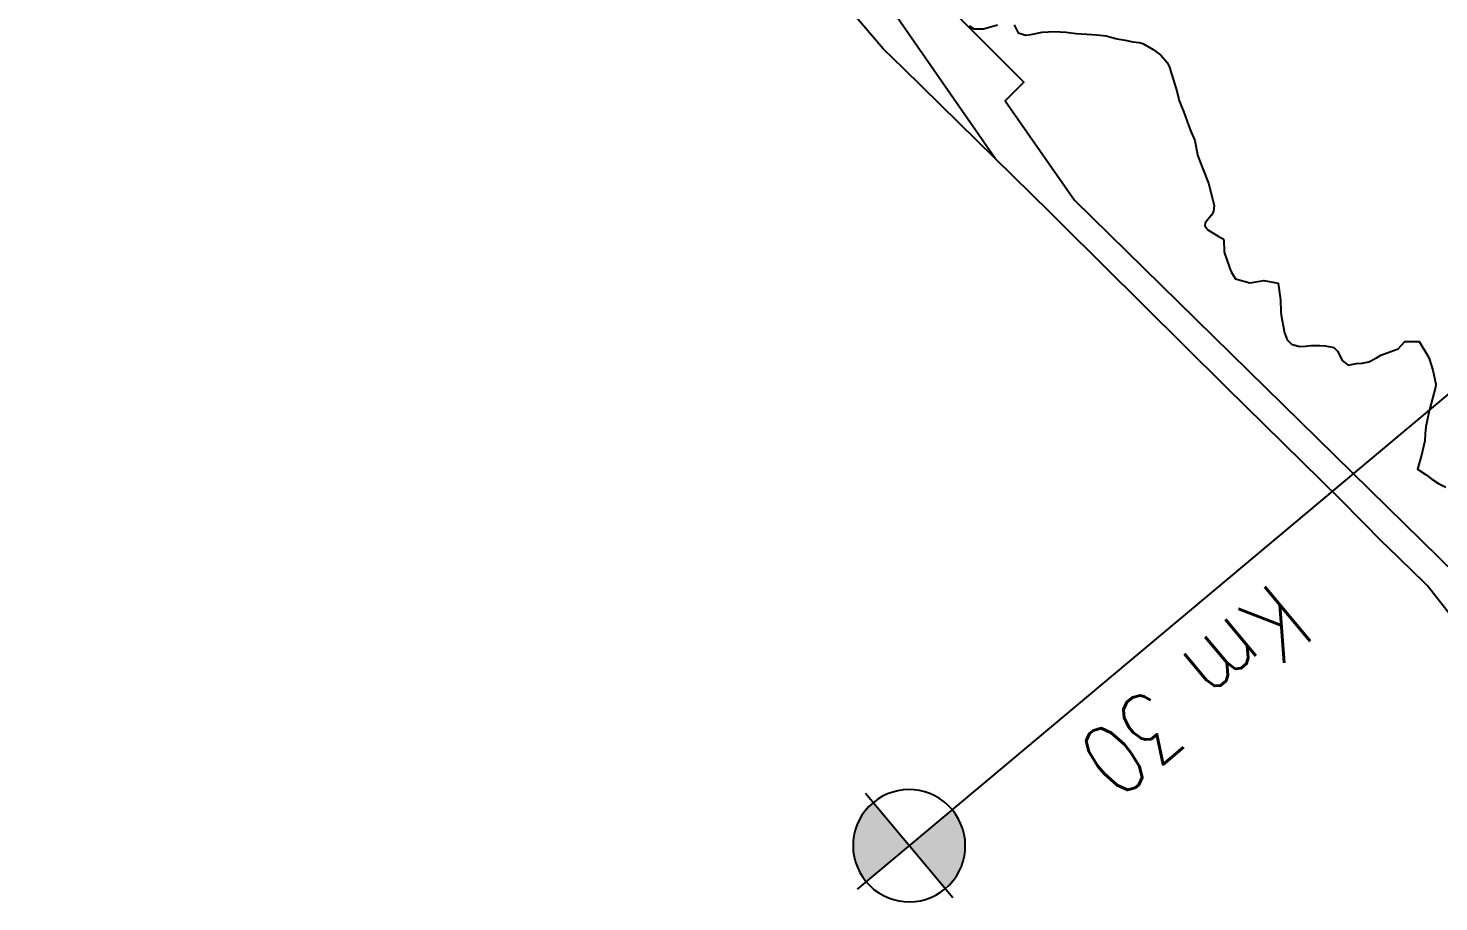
# Model space of a CAD drawing. Header units: metres. Extents: x 292545 to 299085, y 7450245 to 7463078.
# Drawn here: x 295797.8 to 295996.8, y 7457936.7 to 7458060 of the extents above; entities that cross this region are included whole.
import ezdxf

# ---------------------------------------------------------------- set-up
doc = ezdxf.new("R2010")
doc.units = ezdxf.units.M
doc.linetypes.add('CONTINUO', pattern=[0])
for name, color, linetype in [('Area', 45, 'Continuous'), ('Curvas de Nivel 1m', 11, 'Continuous'), ('Edificações', 30, 'Continuous'), ('PLACA_KM', 45, 'Continuous'), ('Vias Primárias', 230, 'Continuous')]:
    doc.layers.add(name, color=color, linetype=linetype)
doc.styles.add('ROMANS', font='romans', dxfattribs={"height": 0.2})

msp = doc.modelspace()

# ---------------------------------------------------------------- hatches: boundary and pattern name
at = {"layer": 'PLACA_KM'}
for points in [[(295916.97, 7457950.71), (295916.39, 7457950.18), (295915.87, 7457949.58), (295915.41, 7457948.94), (295915.01, 7457948.25), (295914.68, 7457947.53), (295914.43, 7457946.78), (295914.26, 7457946.01), (295914.16, 7457945.22), (295914.14, 7457944.43), (295914.2, 7457943.64), (295914.34, 7457942.86), (295914.56, 7457942.1), (295914.85, 7457941.37), (295915.21, 7457940.66), (295915.64, 7457940), (295915.99, 7457939.56), (295922.06, 7457944.64)], [(295927.15, 7457938.57), (295927.73, 7457939.11), (295928.25, 7457939.71), (295928.71, 7457940.35), (295929.11, 7457941.03), (295929.43, 7457941.76), (295929.68, 7457942.51), (295929.86, 7457943.28), (295929.96, 7457944.06), (295929.98, 7457944.86), (295929.92, 7457945.64), (295929.78, 7457946.42), (295929.56, 7457947.19), (295929.27, 7457947.92), (295928.91, 7457948.62), (295928.47, 7457949.29), (295928.13, 7457949.73), (295922.06, 7457944.64)]]:
    msp.add_hatch(color=256, dxfattribs=at).paths.add_polyline_path(points)

# ---------------------------------------------------------------- linework, layer by layer
at = {"layer": 'Area'}
msp.add_polyline3d([(296026.18, 7457941.77, 667.73), (295995.18, 7457981.33, 666.38), (295994.79, 7457981.7, 666.38), (295989.51, 7457986.87, 666.23), (295988.94, 7457987.36, 666.26), (295982.92, 7457993.48, 666.18), (295966.78, 7458009.35, 666.2), (295943.51, 7458032.45, 666.23), (295941.91, 7458034.05, 666.2), (295921.29, 7458054.25, 672.02), (295918.41, 7458057.08, 666.75), (295914.04, 7458062.2, 667)], dxfattribs=at)
at = {"layer": 'Curvas de Nivel 1m', "elevation": 666, "flags": 128}
for points in [[(295930.53, 7458060.33), (295931.16, 7458059.89), (295932.53, 7458059.89), (295934.53, 7458060.48)], [(295936.87, 7458060.45), (295937.42, 7458059.35), (295938.52, 7458059), (295939.21, 7458059.12), (295940.84, 7458059.46), (295942.52, 7458059.54), (295944.22, 7458059.46), (295944.52, 7458059.41), (295944.86, 7458059.33), (295945.62, 7458059.25), (295947.11, 7458059.15), (295948.52, 7458059.07), (295949.83, 7458058.93), (295950.51, 7458058.75), (295951.4, 7458058.5), (295952.51, 7458058.29), (295953.6, 7458058.07), (295954.5, 7458057.96), (295955.03, 7458057.83), (295956.49, 7458056.99), (295957.57, 7458056.21), (295958.47, 7458055.15), (295958.78, 7458054.5), (295958.89, 7458054.19), (295959.07, 7458053.57), (295959.49, 7458052.18), (295959.71, 7458051.46), (295960.04, 7458050.18), (295960.12, 7458049.89), (295960.4, 7458049.17), (295960.79, 7458048.17), (295961.05, 7458047.5), (295961.52, 7458046.16), (295961.74, 7458045.54), (295962.34, 7458044.15), (295962.76, 7458042.15), (295962.97, 7458041.48), (295963.49, 7458040.14), (295964.27, 7458038.13), (295964.83, 7458036.12), (295965.1, 7458034.98), (295964.98, 7458034.12), (295964.72, 7458033.62), (295964.21, 7458032.98), (295963.84, 7458032.5), (295963.78, 7458032.13), (295964.19, 7458031.53), (295965.65, 7458030.65), (295966.18, 7458030.36), (295966.34, 7458030.27), (295966.45, 7458030.11), (295966.52, 7458028.46), (295966.58, 7458028.1), (295966.81, 7458027.43), (295967.32, 7458026.09), (295967.55, 7458025.52), (295968.11, 7458024.64), (295970.1, 7458024.06), (295972.11, 7458024.39), (295974.1, 7458024.01), (295974.41, 7458022.01), (295974.45, 7458021.64), (295974.49, 7458020.01), (295974.55, 7458019.5), (295974.83, 7458018), (295975.02, 7458017), (295975.4, 7458016), (295976, 7458015.43), (295977.12, 7458015.1), (295977.99, 7458015.12), (295978.74, 7458015.2), (295980, 7458015.23), (295980.77, 7458015.16), (295981.99, 7458014.92), (295982.49, 7458014.41), (295982.75, 7458013.91), (295983.17, 7458013.1), (295983.97, 7458012.46), (295985.15, 7458012.7), (295985.97, 7458012.75), (295986.89, 7458012.94), (295987.98, 7458013.5), (295988.59, 7458013.84), (295989.99, 7458014.38), (295991.04, 7458014.76), (295992, 7458015.8), (295994, 7458015.77), (295995.25, 7458013.76), (295995.48, 7458013.26), (295995.96, 7458011.75), (295996.35, 7458009.75), (295996.33, 7458009.35), (295995.91, 7458007.75), (295995.49, 7458006.16), (295995.39, 7458005.76), (295995.21, 7458005.09), (295994.93, 7458003.76), (295994.85, 7458002.76), (295994.79, 7458001.77), (295994.63, 7458000.97), (295994.32, 7457999.77), (295993.79, 7457997.78), (295994.99, 7457996.96), (295995.78, 7457996.38), (295996.74, 7457995.74), (295997.77, 7457995.23)]]:
    msp.add_lwpolyline(points, dxfattribs=at)
at = {"layer": 'Edificações'}
msp.add_lwpolyline([(295804.65, 7458259.1), (295926.64, 7458064.05), (295938.26, 7458052.4), (295935.6, 7458049.74), (295945.39, 7458035.72), (296013.94, 7457968.48)], dxfattribs=at)
at = {"layer": 'PLACA_KM', "linetype": 'CONTINUO'}
for points in [[(296141.76, 7458128.75, 0), (295929.4, 7457950.8, 0)], [(295928.21, 7457937.3, 0), (295915.9, 7457951.99, 0)], [(295929.4, 7457950.8, 0), (295914.71, 7457938.49, 0)]]:
    msp.add_polyline3d(points, dxfattribs=at)
for start, end in [(39.9615, 129.9615), (129.9615, 219.9615), (309.9615, 39.9615), (219.9615, 309.9615)]:
    msp.add_arc((295922.06, 7457944.64), 7.92, start, end, dxfattribs=at)
at = {"layer": 'Vias Primárias'}
msp.add_lwpolyline([(295934.21, 7458041.6), (295908.22, 7458079.05), (295857.74, 7458157.9), (295821.65, 7458214.38), (295812.83, 7458228.2), (295814.57, 7458229.31), (295801.57, 7458249.95), (295798.3, 7458255.08, -0.289312), (295799.57, 7458262.36, 0.095318)], format="xyb", dxfattribs=at)

# ---------------------------------------------------------------- texts
at = {"layer": 'PLACA_KM', "style": 'ROMANS', "width": 0.8}
msp.add_text('Km 30', height=10, rotation=219.9615, dxfattribs=at).set_placement((295973.27, 7457982.05))

doc.saveas('drawing.dxf')
